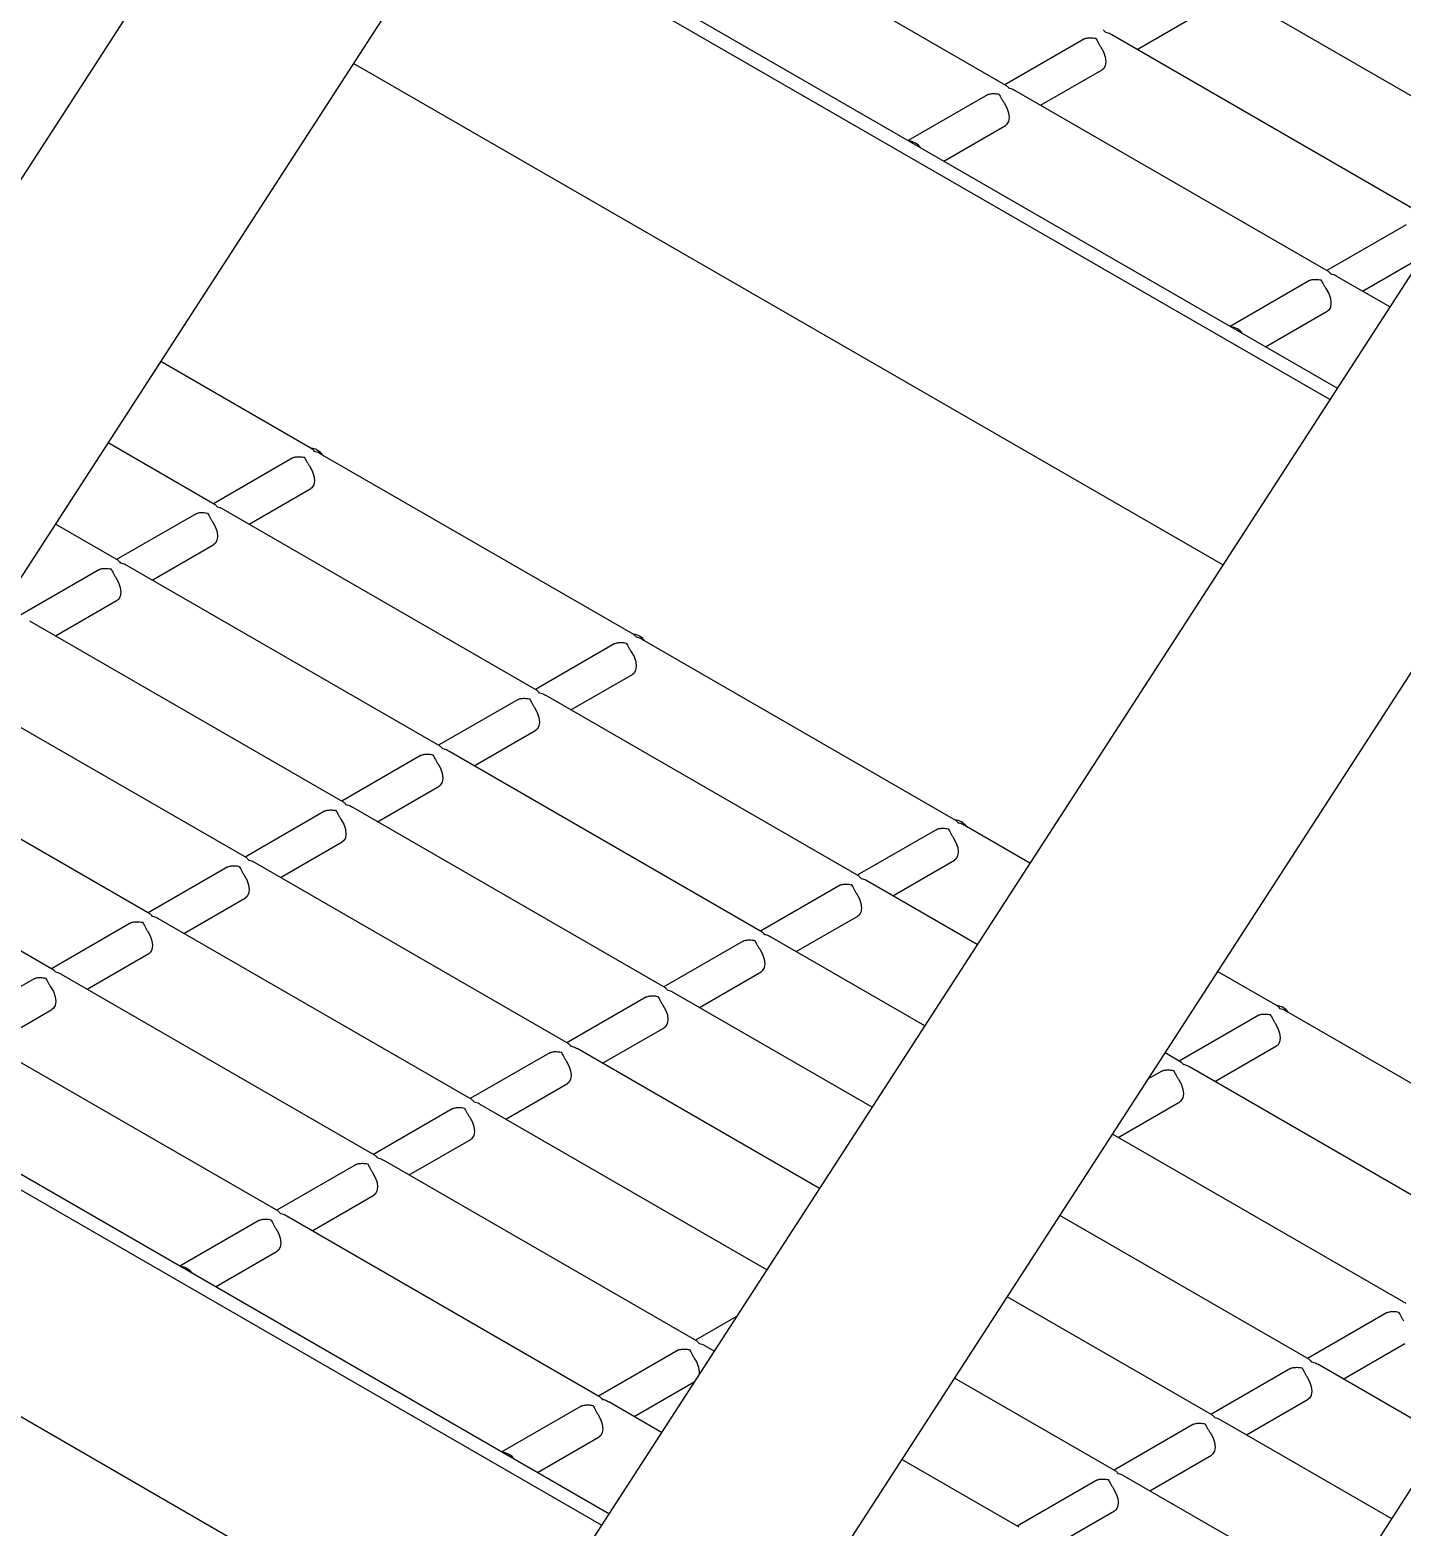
# Model space of a CAD drawing. Header units: millimetres. Extents: x 1293 to 41893, y 1011 to 26911.
# Drawn here: x 35515 to 35821.2, y 8872.2 to 9206.4 of the extents above; entities that cross this region are included whole.
import ezdxf

# ---------------------------------------------------------------- set-up
doc = ezdxf.new("R2010")
doc.units = ezdxf.units.MM
doc.header["$LTSCALE"] = 50
doc.layers.add('PASILLOS', color=2, linetype='Continuous')

msp = doc.modelspace()

# ---------------------------------------------------------------- linework, layer by layer
at = {"layer": 'PASILLOS', "linetype": 'Continuous', "lineweight": 25}
for p, q in [((37170.2453604, 11735.6994003), (35094.1686555, 8525.5678811)), ((35142.7899983, 8511.7793827), (37204.1287586, 11699.1223698)), ((36145.2441293, 9649.9172543), (35383.2922084, 8471.7498621)), ((35385.0216732, 8385.4548443), (36170.5937355, 9600.1448564)), ((35383.2922084, 8200.5217833), (36146.9735941, 9381.3633587)), ((35806.6968601, 9126.4388794), (35612.7252561, 9238.4163029)), ((35805.0446593, 9123.8841655), (35611.0730553, 9235.861589)), ((35732.9228162, 9193.9608322), (35662.9535481, 9234.3532309)), ((35841.9207915, 9180.9038479), (35777.9856792, 9217.8128026)), ((35762.0729002, 9202.0659506), (35775.8375089, 9210.0120902)), ((35750.2740404, 9204.4198011), (35732.5397139, 9194.1819924)), ((35750.2740404, 9204.4198011), (35750.5744561, 9204.5472227)), ((35826.3599063, 9164.9538519), (35756.3906381, 9205.3462507)), ((35781.1804032, 9086.9840836), (35587.2087992, 9198.9615071)), ((35740.4778591, 9189.5993988), (35754.2424678, 9197.5455383)), ((35728.6789993, 9191.9532493), (35710.9446729, 9181.7154405)), ((35728.6789993, 9191.9532493), (35728.979415, 9192.0806708)), ((35804.7648652, 9152.4873001), (35734.795597, 9192.8796988)), ((35718.882818, 9177.1328469), (35732.6474267, 9185.0789864)), ((35822.1160893, 9162.9462691), (35804.3817629, 9152.7084603)), ((35812.319908, 9148.1258667), (35825.728447, 9155.8664515)), ((35818.4381706, 9144.5938689), (35806.637646, 9151.4061667)), ((35800.5210482, 9150.4797172), (35782.7867218, 9140.2419085)), ((35800.5210482, 9150.4797172), (35800.821464, 9150.6071388)), ((35790.7248669, 9135.6593148), (35804.4894757, 9143.6054543)), ((35577.9014399, 9112.9043298), (35544.1531736, 9132.3867892)), ((35556.3063988, 9100.4377779), (35532.4118631, 9114.2317997)), ((35573.6576229, 9110.8967469), (35555.9232965, 9100.6589382)), ((35573.6576229, 9110.8967469), (35573.9580386, 9111.0241685)), ((35649.7434888, 9071.4307977), (35579.7742207, 9111.8231964)), ((35563.8614416, 9096.0763445), (35577.6260504, 9104.022484)), ((35552.0625818, 9098.430195), (35534.3282554, 9088.1923863)), ((35552.0625818, 9098.430195), (35552.3629975, 9098.5576166)), ((35628.1484477, 9058.9642458), (35558.1791796, 9099.3566446)), ((35534.7113577, 9087.971226), (35520.6705527, 9096.0768102)), ((35542.2664005, 9083.6097927), (35556.0310093, 9091.5559322)), ((35530.4675407, 9085.9636432), (35512.7332143, 9075.7258344)), ((35530.4675407, 9085.9636432), (35530.7679564, 9086.0910647)), ((35606.5534066, 9046.497694), (35536.5841385, 9086.8900927)), ((35520.6713594, 9071.1432408), (35534.4359682, 9079.0893803)), ((35584.9583655, 9034.0311421), (35514.9890974, 9074.4235408)), ((35645.4996719, 9069.4232148), (35627.7653454, 9059.1854061)), ((35645.4996719, 9069.4232148), (35645.8000876, 9069.5506364)), ((35721.5855378, 9029.9572656), (35651.6162696, 9070.3496644)), ((35635.7034905, 9054.6028125), (35649.4680993, 9062.548952)), ((35563.3633244, 9021.5645902), (35497.1879318, 9059.7668313)), ((35699.9904967, 9017.4907138), (35630.0212285, 9057.8831125)), ((35623.9046308, 9056.9566629), (35606.1703043, 9046.7188542)), ((35623.9046308, 9056.9566629), (35624.2050465, 9057.0840845)), ((35614.1084495, 9042.1362606), (35627.8730582, 9050.0824001)), ((35602.3095897, 9044.4901111), (35584.5752632, 9034.2523023)), ((35602.3095897, 9044.4901111), (35602.6100054, 9044.6175326)), ((35678.3954556, 9005.0241619), (35608.4261874, 9045.4165606)), ((35541.7682834, 9009.0980384), (35485.4466213, 9041.6118418)), ((35592.5134084, 9029.6697087), (35606.2780171, 9037.6158482)), ((35580.7145486, 9032.0235592), (35562.9802221, 9021.7857505)), ((35580.7145486, 9032.0235592), (35581.0149643, 9032.1509808)), ((35656.8004145, 8992.55761), (35586.8311463, 9032.9500088)), ((35717.3417208, 9027.9496827), (35699.6073944, 9017.711874)), ((35717.3417208, 9027.9496827), (35717.6421365, 9028.0771043)), ((35738.1247776, 9020.4093657), (35723.4583186, 9028.8761323)), ((35570.9183673, 9017.2031569), (35584.682976, 9025.1492964)), ((35520.1732423, 8996.6314865), (35473.7053109, 9023.4568523)), ((35707.5455395, 9013.1292804), (35721.3101483, 9021.0754199)), ((35559.1195075, 9019.5570073), (35541.385181, 9009.3191986)), ((35559.1195075, 9019.5570073), (35559.4199232, 9019.6844289)), ((35635.2053734, 8980.0910581), (35565.2361052, 9020.4834569)), ((35695.7466797, 9015.4831309), (35678.0123533, 9005.2453221)), ((35695.7466797, 9015.4831309), (35696.0470954, 9015.6105524)), ((35726.3834671, 9002.2543762), (35701.8632775, 9016.4095804)), ((35549.3233262, 9004.736605), (35563.0879349, 9012.6827445)), ((35537.5244664, 9007.0904555), (35537.8248821, 9007.217877)), ((35613.6103323, 8967.6245063), (35543.6410641, 9008.016905)), ((35685.9504984, 9000.6627285), (35699.7151072, 9008.608868)), ((35537.5244664, 9007.0904555), (35519.79014, 8996.8526467)), ((35714.6421567, 8984.0993867), (35680.2682364, 9003.9430285)), ((35674.1516386, 9003.016579), (35656.4173122, 8992.7787703)), ((35674.1516386, 9003.016579), (35674.4520543, 9003.1440006)), ((35527.7282851, 8992.2700531), (35541.4928938, 9000.2161926)), ((35515.9294253, 8994.6239036), (35498.1950989, 8984.3860949)), ((35515.9294253, 8994.6239036), (35516.229841, 8994.7513252)), ((35592.0152912, 8955.1579544), (35522.046023, 8995.5503532)), ((35664.3554573, 8988.1961766), (35678.1200661, 8996.1423161)), ((35793.4275868, 8988.4837335), (35780.0214873, 8996.22291)), ((35652.5565975, 8990.5500271), (35634.8222711, 8980.3122184)), ((35652.5565975, 8990.5500271), (35652.8570132, 8990.6774487)), ((35702.9008462, 8965.9443973), (35658.6731953, 8991.4764767)), ((35644.194294, 8875.1694498), (35450.22269, 8987.1468733)), ((35506.133244, 8979.8035012), (35519.8978527, 8987.7496408)), ((35865.2696357, 8947.0102015), (35795.3003676, 8987.4026002)), ((35642.5420931, 8872.6147359), (35448.5704891, 8984.5921594)), ((35789.1837698, 8986.4761506), (35771.4494434, 8976.2383419)), ((35789.1837698, 8986.4761506), (35789.4841855, 8986.6035722)), ((35570.4202501, 8942.6914025), (35500.450982, 8983.0838013)), ((35642.7604162, 8975.7296248), (35656.525025, 8983.6757643)), ((35630.9615564, 8978.0834753), (35613.22723, 8967.8456665)), ((35630.9615564, 8978.0834753), (35631.2619722, 8978.2108968)), ((35691.1595358, 8947.7894078), (35637.0781542, 8979.0099248)), ((35771.8325457, 8976.0171817), (35768.2801768, 8978.0679205)), ((35779.3875885, 8971.6557483), (35793.1521973, 8979.6018878)), ((35767.5887287, 8974.0095988), (35764.5038059, 8972.2287108)), ((35767.5887287, 8974.0095988), (35767.8891444, 8974.1370203)), ((35843.6745946, 8934.5436496), (35773.7053265, 8974.9360483)), ((35621.1653751, 8963.2630729), (35634.9299839, 8971.2092124)), ((35757.7925474, 8959.1891964), (35771.5571562, 8967.1353359)), ((35609.3665153, 8965.6169234), (35591.6321889, 8955.3791147)), ((35609.3665153, 8965.6169234), (35609.6669311, 8965.744345)), ((35679.4182253, 8929.6344183), (35615.4831131, 8966.5433729)), ((35599.570334, 8950.796521), (35613.3349428, 8958.7426605)), ((35822.0795535, 8922.0770977), (35756.5388664, 8959.9129311)), ((35663.8573402, 8913.6844223), (35593.888072, 8954.0768211)), ((35587.7714742, 8953.1503715), (35570.0371478, 8942.9125628)), ((35587.7714742, 8953.1503715), (35588.07189, 8953.2777931)), ((35618.6778371, 8835.714654), (35424.7062331, 8947.6920775)), ((35577.9752929, 8938.3299692), (35591.7399017, 8946.2761087)), ((35566.1764331, 8940.6838197), (35548.4421067, 8930.4460109)), ((35566.1764331, 8940.6838197), (35566.4768489, 8940.8112412)), ((35642.2622991, 8901.2178705), (35572.2930309, 8941.6102692)), ((35800.4845125, 8909.6105459), (35744.7975559, 8941.7579416)), ((35556.3802518, 8925.8634173), (35570.1448606, 8933.8095568)), ((35778.8894714, 8897.143994), (35733.0562455, 8923.6029521)), ((35672.6846563, 8919.222644), (35663.4742379, 8913.9055826)), ((35817.8357366, 8920.0695148), (35800.1014101, 8909.8317061)), ((35817.8357366, 8920.0695148), (35818.1361523, 8920.1969364)), ((35659.6135232, 8911.6768394), (35641.8791968, 8901.4390307)), ((35659.6135232, 8911.6768394), (35659.9139389, 8911.804261)), ((35667.6769149, 8911.4794288), (35665.730121, 8912.603289)), ((35808.0395553, 8905.2491125), (35821.804164, 8913.195252)), ((35796.2406955, 8907.602963), (35778.5063691, 8897.3651542)), ((35796.2406955, 8907.602963), (35796.5411112, 8907.7303845)), ((35830.6255415, 8892.2105002), (35802.3572932, 8908.5294125)), ((35649.8173419, 8896.8564371), (35663.2258808, 8904.5970218)), ((35757.2944303, 8884.6774421), (35721.314935, 8905.4479626)), ((35786.4445142, 8892.7825606), (35800.2091229, 8900.7287001)), ((35638.0184821, 8899.2102876), (35620.2841557, 8888.9724788)), ((35638.0184821, 8899.2102876), (35638.3188978, 8899.3377091)), ((35655.9356044, 8893.3244393), (35644.1350799, 8900.1367371)), ((35774.6456544, 8895.1364111), (35756.911328, 8884.8986024)), ((35774.6456544, 8895.1364111), (35774.9460701, 8895.2638327)), ((35818.884231, 8874.0555107), (35780.7622521, 8896.0628606)), ((35628.2223008, 8884.3898852), (35641.9869096, 8892.3360247)), ((35735.6993892, 8872.2108903), (35709.5736246, 8887.2929731)), ((35764.8494731, 8880.3160087), (35778.6140818, 8888.2621483)), ((35807.1429206, 8855.9005212), (35759.1672111, 8883.5963088)), ((35753.0506133, 8882.6698592), (35735.3162869, 8872.4320505)), ((35753.0506133, 8882.6698592), (35753.351029, 8882.7972808)), ((35743.254432, 8867.8494569), (35757.0190407, 8875.7955964))]:
    msp.add_line(p, q, dxfattribs=at)
at = {"layer": 'PASILLOS', "linetype": 'Continuous', "lineweight": 25, "flags": 128}
for points in [[(35753.9420521, 9202.6031509), (35754.5503353, 9201.5292873), (35754.9369341, 9200.4025563), (35755.0644578, 9199.3319324), (35754.9205725, 9198.4209636), (35754.5191946, 9197.7577566), (35754.2424678, 9197.5455383)], [(35732.347011, 9190.136599), (35732.9552942, 9189.0627355), (35733.341893, 9187.9360045), (35733.4694167, 9186.8653805), (35733.3255314, 9185.9544118), (35732.9241535, 9185.2912047), (35732.6474267, 9185.0789864)], [(35804.18906, 9148.6630669), (35804.7973431, 9147.5892034), (35805.183942, 9146.4624724), (35805.3114657, 9145.3918485), (35805.1675804, 9144.4808797), (35804.7662024, 9143.8176727), (35804.4894757, 9143.6054543)], [(35577.3256347, 9109.0800966), (35577.9339178, 9108.0062331), (35578.3205166, 9106.8795021), (35578.4480403, 9105.8088782), (35578.3041551, 9104.8979094), (35577.9027771, 9104.2347024), (35577.6260504, 9104.022484)], [(35555.7305936, 9096.6135448), (35556.3388767, 9095.5396812), (35556.7254755, 9094.4129502), (35556.8529992, 9093.3423263), (35556.709114, 9092.4313575), (35556.307736, 9091.7681505), (35556.0310093, 9091.5559322)], [(35534.1355525, 9084.1469929), (35534.7438356, 9083.0731294), (35535.1304344, 9081.9463983), (35535.2579581, 9080.8757744), (35535.1140729, 9079.9648057), (35534.7126949, 9079.3015986), (35534.4359682, 9079.0893803)], [(35649.1676836, 9067.6065646), (35649.7759668, 9066.532701), (35650.1625656, 9065.40597), (35650.2900893, 9064.3353461), (35650.146204, 9063.4243773), (35649.7448261, 9062.7611703), (35649.4680993, 9062.548952)], [(35627.5726425, 9055.1400127), (35628.1809257, 9054.0661491), (35628.5675245, 9052.9394181), (35628.6950482, 9051.8687942), (35628.5511629, 9050.9578254), (35628.149785, 9050.2946184), (35627.8730582, 9050.0824001)], [(35605.9776014, 9042.6734608), (35606.5858846, 9041.5995973), (35606.9724834, 9040.4728663), (35607.1000071, 9039.4022423), (35606.9561218, 9038.4912736), (35606.5547439, 9037.8280665), (35606.2780171, 9037.6158482)], [(35584.3825603, 9030.206909), (35584.9908435, 9029.1330454), (35585.3774423, 9028.0063144), (35585.504966, 9026.9356905), (35585.3610807, 9026.0247217), (35584.9597028, 9025.3615147), (35584.682976, 9025.1492964)], [(35721.0097326, 9026.1330325), (35721.6180157, 9025.0591689), (35722.0046146, 9023.9324379), (35722.1321383, 9022.861814), (35721.988253, 9021.9508452), (35721.586875, 9021.2876382), (35721.3101483, 9021.0754199)], [(35562.7875192, 9017.7403571), (35563.3958024, 9016.6664935), (35563.7824012, 9015.5397625), (35563.9099249, 9014.4691386), (35563.7660396, 9013.5581698), (35563.3646617, 9012.8949628), (35563.0879349, 9012.6827445)], [(35699.4146915, 9013.6664806), (35700.0229746, 9012.5926171), (35700.4095735, 9011.4658861), (35700.5370972, 9010.3952621), (35700.3932119, 9009.4842934), (35699.9918339, 9008.8210863), (35699.7151072, 9008.608868)], [(35541.1924781, 9005.2738052), (35541.8007613, 9004.1999417), (35542.1873601, 9003.0732107), (35542.3148838, 9002.0025867), (35542.1709985, 9001.091618), (35541.7696206, 9000.4284109), (35541.4928938, 9000.2161926)], [(35677.8196504, 9001.1999287), (35678.4279335, 9000.1260652), (35678.8145324, 8998.9993342), (35678.9420561, 8997.9287103), (35678.7981708, 8997.0177415), (35678.3967928, 8996.3545345), (35678.1200661, 8996.1423161)], [(35519.597437, 8992.8072534), (35520.2057202, 8991.7333898), (35520.592319, 8990.6066588), (35520.7198427, 8989.5360349), (35520.5759574, 8988.6250661), (35520.1745795, 8987.9618591), (35519.8978527, 8987.7496408)], [(35656.2246093, 8988.7333769), (35656.8328924, 8987.6595133), (35657.2194913, 8986.5327823), (35657.347015, 8985.4621584), (35657.2031297, 8984.5511896), (35656.8017517, 8983.8879826), (35656.525025, 8983.6757643)], [(35792.8517816, 8984.6595004), (35793.4600647, 8983.5856369), (35793.8466635, 8982.4589058), (35793.9741872, 8981.3882819), (35793.830302, 8980.4773132), (35793.428924, 8979.8141061), (35793.1521973, 8979.6018878)], [(35634.6295682, 8976.266825), (35635.2378513, 8975.1929615), (35635.6244502, 8974.0662304), (35635.7519739, 8972.9956065), (35635.6080886, 8972.0846378), (35635.2067106, 8971.4214307), (35634.9299839, 8971.2092124)], [(35771.2567405, 8972.1929485), (35771.8650236, 8971.119085), (35772.2516225, 8969.992354), (35772.3791461, 8968.9217301), (35772.2352609, 8968.0107613), (35771.8338829, 8967.3475543), (35771.5571562, 8967.1353359)], [(35613.0345271, 8963.8002731), (35613.6428102, 8962.7264096), (35614.0294091, 8961.5996786), (35614.1569328, 8960.5290547), (35614.0130475, 8959.6180859), (35613.6116695, 8958.9548789), (35613.3349428, 8958.7426605)], [(35591.439486, 8951.3337213), (35592.0477692, 8950.2598577), (35592.434368, 8949.1331267), (35592.5618917, 8948.0625028), (35592.4180064, 8947.151534), (35592.0166284, 8946.488327), (35591.7399017, 8946.2761087)], [(35569.8444449, 8938.8671694), (35570.4527281, 8937.7933059), (35570.8393269, 8936.6665748), (35570.9668506, 8935.5959509), (35570.8229653, 8934.6849822), (35570.4215873, 8934.0217751), (35570.1448606, 8933.8095568)], [(35799.9087072, 8905.7863127), (35800.5169904, 8904.7124492), (35800.9035892, 8903.5857182), (35801.0311129, 8902.5150942), (35800.8872276, 8901.6041255), (35800.4858497, 8900.9409184), (35800.2091229, 8900.7287001)], [(35641.6864939, 8897.3936373), (35642.294777, 8896.3197738), (35642.6813759, 8895.1930428), (35642.8088995, 8894.1224189), (35642.6650143, 8893.2114501), (35642.2636363, 8892.5482431), (35641.9869096, 8892.3360247)], [(35778.3136661, 8893.3197608), (35778.9219493, 8892.2458973), (35779.3085481, 8891.1191663), (35779.4360718, 8890.0485424), (35779.2921865, 8889.1375736), (35778.8908086, 8888.4743666), (35778.6140818, 8888.2621483)], [(35756.718625, 8880.853209), (35757.3269082, 8879.7793454), (35757.713507, 8878.6526144), (35757.8410307, 8877.5819905), (35757.6971455, 8876.6710217), (35757.2957675, 8876.0078147), (35757.0190407, 8875.7955964)]]:
    msp.add_lwpolyline(points, dxfattribs=at)
at = {"layer": 'PASILLOS', "linetype": 'Continuous', "lineweight": 25}
for centre, radius, start, end in [((35710.784422, 9177.9941246), 3.6366978, 35.264662608, 84.740713925), ((35782.6264709, 9136.5205925), 3.6366978, 35.264662608, 84.740713925), ((35577.3580867, 9109.404174), 3.6366978, 35.264662607, 84.740713925), ((35649.2001356, 9067.930642), 3.6366978, 35.264662608, 84.740713925), ((35721.0421846, 9026.4571099), 3.6366978, 35.264662608, 84.740713925), ((35792.8842336, 8984.9835778), 3.6366978, 35.264662608, 84.740713925), ((35548.2818558, 8926.7246949), 3.6366978, 35.264662608, 84.740713925), ((35658.8093427, 8906.5073345), 5.5894667, 358.995366603, 36.859322971), ((35620.1239048, 8885.2511629), 3.6366978, 35.264662608, 84.740713925)]:
    msp.add_arc(centre, radius, start, end, dxfattribs=at)
for points, knots in [([(35750.5744561, 9204.5472227), (35750.6710787, 9204.5714598), (35750.9879541, 9204.6509458), (35751.7620948, 9204.7064815), (35752.4521327, 9204.628054), (35752.8155967, 9204.5481901), (35752.8195201, 9204.547328)], [0, 0, 0, 0, 0.1723614537, 0.5652622384, 0.9953071929, 1, 1, 1, 1]), ([(35752.8195201, 9204.547328), (35752.8210187, 9204.5450602), (35753.0086044, 9204.2611751), (35753.2878179, 9203.7333019), (35753.6763348, 9203.0076144), (35753.8762394, 9202.7033282), (35753.9420521, 9202.6031509)], [0, 0, 0, 0, 0.00469712726, 0.58797300745, 0.86435219951, 1, 1, 1, 1]), ([(35755.0645841, 9205.8433759), (35755.0630859, 9205.8456391), (35754.8887359, 9206.109), (35754.6997196, 9206.2602326), (35754.5123276, 9206.4101657)], [0, 0, 0, 0, 0.0085933525, 1, 1, 1, 1]), ([(35756.3731917, 9205.3211345), (35756.2966673, 9205.3753484), (35755.9078438, 9205.6508113), (35755.4318962, 9205.7619736), (35755.0685068, 9205.8425066), (35755.0645841, 9205.8433759)], [0, 0, 0, 0, 0.1951000566, 0.9913114514, 1, 1, 1, 1]), ([(35728.979415, 9192.0806708), (35729.0760376, 9192.1049079), (35729.392913, 9192.1843939), (35730.1670537, 9192.2399296), (35730.8570916, 9192.1615021), (35731.2205556, 9192.0816383), (35731.224479, 9192.0807762)], [0, 0, 0, 0, 0.1723614537, 0.5652622384, 0.9953071929, 1, 1, 1, 1]), ([(35731.224479, 9192.0807762), (35731.2259776, 9192.0785083), (35731.4135633, 9191.7946233), (35731.6927768, 9191.2667501), (35732.0812937, 9190.5410625), (35732.2811983, 9190.2367763), (35732.347011, 9190.136599)], [0, 0, 0, 0, 0.00469712726, 0.58797300745, 0.86435219951, 1, 1, 1, 1]), ([(35733.469543, 9193.376824), (35733.4680448, 9193.3790872), (35733.2936948, 9193.6424481), (35733.1046785, 9193.7936808), (35732.9172865, 9193.9436138)], [0, 0, 0, 0, 0.0085933525, 1, 1, 1, 1]), ([(35734.7781506, 9192.8545826), (35734.7016262, 9192.9087965), (35734.3128027, 9193.1842595), (35733.8368551, 9193.2954217), (35733.4734657, 9193.3759547), (35733.469543, 9193.376824)], [0, 0, 0, 0, 0.1951000566, 0.9913114514, 1, 1, 1, 1]), ([(35805.311592, 9151.903292), (35805.3100938, 9151.9055551), (35805.1357438, 9152.168916), (35804.9467275, 9152.3201487), (35804.7593355, 9152.4700817)], [0, 0, 0, 0, 0.0085933525, 1, 1, 1, 1]), ([(35806.6201996, 9151.3810505), (35806.5436752, 9151.4352644), (35806.1548517, 9151.7107274), (35805.6789041, 9151.8218896), (35805.3155146, 9151.9024226), (35805.311592, 9151.903292)], [0, 0, 0, 0, 0.1951000565, 0.9913114514, 1, 1, 1, 1]), ([(35800.821464, 9150.6071388), (35800.9180866, 9150.6313758), (35801.234962, 9150.7108618), (35802.0091027, 9150.7663975), (35802.6991406, 9150.68797), (35803.0626045, 9150.6081062), (35803.066528, 9150.6072441)], [0, 0, 0, 0, 0.1723614537, 0.5652622384, 0.9953071929, 1, 1, 1, 1]), ([(35803.066528, 9150.6072441), (35803.0680265, 9150.6049762), (35803.2556122, 9150.3210912), (35803.5348257, 9149.793218), (35803.9233427, 9149.0675304), (35804.1232473, 9148.7632442), (35804.18906, 9148.6630669)], [0, 0, 0, 0, 0.0046971273, 0.5879730074, 0.8643521995, 1, 1, 1, 1]), ([(35573.9580386, 9111.0241685), (35574.0546612, 9111.0484055), (35574.3715367, 9111.1278915), (35575.1456774, 9111.1834272), (35575.8357152, 9111.1049997), (35576.1991792, 9111.0251359), (35576.2031026, 9111.0242738)], [0, 0, 0, 0, 0.1723614537, 0.56526223839, 0.99530719289, 1, 1, 1, 1]), ([(35576.2031026, 9111.0242738), (35576.2046012, 9111.0220059), (35576.3921869, 9110.7381209), (35576.6714004, 9110.2102477), (35577.0599173, 9109.4845601), (35577.2598219, 9109.1802739), (35577.3256347, 9109.0800966)], [0, 0, 0, 0, 0.00469712726, 0.58797300735, 0.86435219951, 1, 1, 1, 1]), ([(35578.4481667, 9112.3203217), (35578.4466684, 9112.3225848), (35578.2723184, 9112.5859457), (35578.0833022, 9112.7371784), (35577.8959101, 9112.8871114)], [0, 0, 0, 0, 0.0085933525, 1, 1, 1, 1]), ([(35579.7567742, 9111.7980802), (35579.6802498, 9111.8522941), (35579.2914264, 9112.1277571), (35578.8154788, 9112.2389193), (35578.4520893, 9112.3194523), (35578.4481667, 9112.3203217)], [0, 0, 0, 0, 0.1951000565, 0.9913114514, 1, 1, 1, 1]), ([(35552.3629975, 9098.5576166), (35552.4596201, 9098.5818537), (35552.7764956, 9098.6613396), (35553.5506363, 9098.7168754), (35554.2406741, 9098.6384478), (35554.6041381, 9098.558584), (35554.6080615, 9098.5577219)], [0, 0, 0, 0, 0.1723614537, 0.5652622384, 0.9953071929, 1, 1, 1, 1]), ([(35554.6080615, 9098.5577219), (35554.6095601, 9098.5554541), (35554.7971458, 9098.271569), (35555.0763593, 9097.7436958), (35555.4648763, 9097.0180083), (35555.6647808, 9096.7137221), (35555.7305936, 9096.6135448)], [0, 0, 0, 0, 0.00469712726, 0.58797300735, 0.86435219951, 1, 1, 1, 1]), ([(35556.8531256, 9099.8537698), (35556.8516273, 9099.8560329), (35556.6772774, 9100.1193939), (35556.4882611, 9100.2706265), (35556.300869, 9100.4205596)], [0, 0, 0, 0, 0.0085933525, 1, 1, 1, 1]), ([(35558.1617331, 9099.3315284), (35558.0852087, 9099.3857422), (35557.6963853, 9099.6612052), (35557.2204377, 9099.7723675), (35556.8570482, 9099.8529005), (35556.8531256, 9099.8537698)], [0, 0, 0, 0, 0.1951000565, 0.9913114514, 1, 1, 1, 1]), ([(35535.2580845, 9087.3872179), (35535.2565862, 9087.3894811), (35535.0822363, 9087.652842), (35534.89322, 9087.8040746), (35534.7058279, 9087.9540077)], [0, 0, 0, 0, 0.0085933525, 1, 1, 1, 1]), ([(35536.566692, 9086.8649765), (35536.4901677, 9086.9191904), (35536.1013442, 9087.1946533), (35535.6253966, 9087.3058156), (35535.2620071, 9087.3863486), (35535.2580845, 9087.3872179)], [0, 0, 0, 0, 0.1951000565, 0.9913114514, 1, 1, 1, 1]), ([(35530.7679564, 9086.0910647), (35530.864579, 9086.1153018), (35531.1814545, 9086.1947878), (35531.9555952, 9086.2503235), (35532.6456331, 9086.171896), (35533.009097, 9086.0920321), (35533.0130204, 9086.09117)], [0, 0, 0, 0, 0.1723614537, 0.5652622384, 0.9953071929, 1, 1, 1, 1]), ([(35533.0130204, 9086.09117), (35533.014519, 9086.0889022), (35533.2021047, 9085.8050172), (35533.4813182, 9085.277144), (35533.8698352, 9084.5514564), (35534.0697397, 9084.2471702), (35534.1355525, 9084.1469929)], [0, 0, 0, 0, 0.0046971273, 0.5879730074, 0.8643521995, 1, 1, 1, 1]), ([(35650.2902156, 9070.8467896), (35650.2887174, 9070.8490527), (35650.1143674, 9071.1124136), (35649.9253511, 9071.2636463), (35649.7379591, 9071.4135793)], [0, 0, 0, 0, 0.0085933525, 1, 1, 1, 1]), ([(35651.5988232, 9070.3245482), (35651.5222988, 9070.378762), (35651.1334753, 9070.654225), (35650.6575277, 9070.7653873), (35650.2941383, 9070.8459203), (35650.2902156, 9070.8467896)], [0, 0, 0, 0, 0.1951000566, 0.9913114514, 1, 1, 1, 1]), ([(35645.8000876, 9069.5506364), (35645.8967102, 9069.5748735), (35646.2135856, 9069.6543594), (35646.9877263, 9069.7098952), (35647.6777642, 9069.6314676), (35648.0412282, 9069.5516038), (35648.0451516, 9069.5507417)], [0, 0, 0, 0, 0.1723614537, 0.5652622384, 0.9953071929, 1, 1, 1, 1]), ([(35648.0451516, 9069.5507417), (35648.0466502, 9069.5484738), (35648.2342359, 9069.2645888), (35648.5134494, 9068.7367156), (35648.9019663, 9068.011028), (35649.1018709, 9067.7067419), (35649.1676836, 9067.6065646)], [0, 0, 0, 0, 0.0046971273, 0.5879730074, 0.8643521995, 1, 1, 1, 1]), ([(35628.6951745, 9058.3802377), (35628.6936763, 9058.3825009), (35628.5193263, 9058.6458618), (35628.33031, 9058.7970944), (35628.142918, 9058.9470275)], [0, 0, 0, 0, 0.0085933525, 1, 1, 1, 1]), ([(35630.0037821, 9057.8579963), (35629.9272577, 9057.9122102), (35629.5384342, 9058.1876731), (35629.0624866, 9058.2988354), (35628.6990972, 9058.3793684), (35628.6951745, 9058.3802377)], [0, 0, 0, 0, 0.1951000566, 0.9913114514, 1, 1, 1, 1]), ([(35624.2050465, 9057.0840845), (35624.3016691, 9057.1083216), (35624.6185445, 9057.1878076), (35625.3926852, 9057.2433433), (35626.0827231, 9057.1649158), (35626.4461871, 9057.0850519), (35626.4501105, 9057.0841898)], [0, 0, 0, 0, 0.17236145372, 0.56526223842, 0.99530719289, 1, 1, 1, 1]), ([(35626.4501105, 9057.0841898), (35626.4516091, 9057.081922), (35626.6391948, 9056.798037), (35626.9184083, 9056.2701637), (35627.3069252, 9055.5444762), (35627.5068298, 9055.24019), (35627.5726425, 9055.1400127)], [0, 0, 0, 0, 0.0046971273, 0.5879730074, 0.8643521995, 1, 1, 1, 1]), ([(35602.6100054, 9044.6175326), (35602.706628, 9044.6417697), (35603.0235034, 9044.7212557), (35603.7976441, 9044.7767914), (35604.487682, 9044.6983639), (35604.851146, 9044.6185001), (35604.8550694, 9044.617638)], [0, 0, 0, 0, 0.1723614537, 0.5652622384, 0.9953071929, 1, 1, 1, 1]), ([(35604.8550694, 9044.617638), (35604.856568, 9044.6153701), (35605.0441537, 9044.3314851), (35605.3233672, 9043.8036119), (35605.7118841, 9043.0779243), (35605.9117887, 9042.7736381), (35605.9776014, 9042.6734608)], [0, 0, 0, 0, 0.00469712726, 0.58797300742, 0.86435219951, 1, 1, 1, 1]), ([(35607.1001334, 9045.9136858), (35607.0986352, 9045.915949), (35606.9242852, 9046.1793099), (35606.7352689, 9046.3305426), (35606.5478769, 9046.4804756)], [0, 0, 0, 0, 0.0085933525, 1, 1, 1, 1]), ([(35608.408741, 9045.3914444), (35608.3322166, 9045.4456583), (35607.9433931, 9045.7211213), (35607.4674455, 9045.8322835), (35607.1040561, 9045.9128165), (35607.1001334, 9045.9136858)], [0, 0, 0, 0, 0.19510005657, 0.99131145138, 1, 1, 1, 1]), ([(35585.5050923, 9033.447134), (35585.5035941, 9033.4493971), (35585.3292441, 9033.712758), (35585.1402278, 9033.8639907), (35584.9528358, 9034.0139237)], [0, 0, 0, 0, 0.0085933525, 1, 1, 1, 1]), ([(35581.0149643, 9032.1509808), (35581.1115869, 9032.1752179), (35581.4284623, 9032.2547038), (35582.202603, 9032.3102396), (35582.8926409, 9032.231812), (35583.2561049, 9032.1519482), (35583.2600283, 9032.1510861)], [0, 0, 0, 0, 0.1723614537, 0.5652622384, 0.9953071929, 1, 1, 1, 1]), ([(35583.2600283, 9032.1510861), (35583.2615269, 9032.1488182), (35583.4491126, 9031.8649332), (35583.7283261, 9031.33706), (35584.116843, 9030.6113724), (35584.3167476, 9030.3070863), (35584.3825603, 9030.206909)], [0, 0, 0, 0, 0.0046971273, 0.5879730074, 0.8643521995, 1, 1, 1, 1]), ([(35586.8136999, 9032.9248926), (35586.7371755, 9032.9791064), (35586.348352, 9033.2545694), (35585.8724044, 9033.3657317), (35585.509015, 9033.4462647), (35585.5050923, 9033.447134)], [0, 0, 0, 0, 0.1951000566, 0.9913114514, 1, 1, 1, 1]), ([(35717.6421365, 9028.0771043), (35717.7387592, 9028.1013414), (35718.0556346, 9028.1808273), (35718.8297753, 9028.2363631), (35719.5198132, 9028.1579355), (35719.8832771, 9028.0780717), (35719.8872006, 9028.0772096)], [0, 0, 0, 0, 0.1723614537, 0.5652622384, 0.9953071929, 1, 1, 1, 1]), ([(35719.8872006, 9028.0772096), (35719.8886991, 9028.0749418), (35720.0762848, 9027.7910567), (35720.3554983, 9027.2631835), (35720.7440153, 9026.537496), (35720.9439199, 9026.2332098), (35721.0097326, 9026.1330325)], [0, 0, 0, 0, 0.0046971273, 0.5879730075, 0.8643521995, 1, 1, 1, 1]), ([(35722.1322646, 9029.3732575), (35722.1307664, 9029.3755207), (35721.9564164, 9029.6388816), (35721.7674001, 9029.7901142), (35721.5800081, 9029.9400473)], [0, 0, 0, 0, 0.0085933525, 1, 1, 1, 1]), ([(35723.4408722, 9028.8510161), (35723.3643478, 9028.90523), (35722.9755243, 9029.1806929), (35722.4995767, 9029.2918552), (35722.1361872, 9029.3723882), (35722.1322646, 9029.3732575)], [0, 0, 0, 0, 0.1951000566, 0.9913114514, 1, 1, 1, 1]), ([(35563.9100512, 9020.9805821), (35563.908553, 9020.9828453), (35563.734203, 9021.2462062), (35563.5451867, 9021.3974388), (35563.3577947, 9021.5473719)], [0, 0, 0, 0, 0.0085933525, 1, 1, 1, 1]), ([(35565.2186588, 9020.4583407), (35565.1421344, 9020.5125546), (35564.7533109, 9020.7880175), (35564.2773633, 9020.8991798), (35563.9139739, 9020.9797128), (35563.9100512, 9020.9805821)], [0, 0, 0, 0, 0.1951000566, 0.9913114514, 1, 1, 1, 1]), ([(35559.4199232, 9019.6844289), (35559.5165458, 9019.708666), (35559.8334212, 9019.788152), (35560.6075619, 9019.8436877), (35561.2975998, 9019.7652602), (35561.6610638, 9019.6853963), (35561.6649872, 9019.6845342)], [0, 0, 0, 0, 0.1723614537, 0.5652622384, 0.9953071929, 1, 1, 1, 1]), ([(35561.6649872, 9019.6845342), (35561.6664858, 9019.6822664), (35561.8540715, 9019.3983814), (35562.133285, 9018.8705081), (35562.5218019, 9018.1448206), (35562.7217065, 9017.8405344), (35562.7875192, 9017.7403571)], [0, 0, 0, 0, 0.0046971273, 0.5879730074, 0.8643521995, 1, 1, 1, 1]), ([(35700.5372235, 9016.9067056), (35700.5357253, 9016.9089688), (35700.3613753, 9017.1723297), (35700.172359, 9017.3235623), (35699.984967, 9017.4734954)], [0, 0, 0, 0, 0.0085933525, 1, 1, 1, 1]), ([(35696.0470954, 9015.6105524), (35696.1437181, 9015.6347895), (35696.4605935, 9015.7142755), (35697.2347342, 9015.7698112), (35697.9247721, 9015.6913837), (35698.288236, 9015.6115199), (35698.2921595, 9015.6106578)], [0, 0, 0, 0, 0.1723614537, 0.5652622384, 0.9953071929, 1, 1, 1, 1]), ([(35698.2921595, 9015.6106578), (35698.293658, 9015.6083899), (35698.4812437, 9015.3245049), (35698.7604572, 9014.7966317), (35699.1489742, 9014.0709441), (35699.3488788, 9013.7666579), (35699.4146915, 9013.6664806)], [0, 0, 0, 0, 0.0046971273, 0.5879730075, 0.8643521995, 1, 1, 1, 1]), ([(35701.8458311, 9016.3844642), (35701.7693067, 9016.4386781), (35701.3804832, 9016.714141), (35700.9045356, 9016.8253033), (35700.5411461, 9016.9058363), (35700.5372235, 9016.9067056)], [0, 0, 0, 0, 0.1951000566, 0.9913114514, 1, 1, 1, 1]), ([(35537.8248821, 9007.217877), (35537.9215047, 9007.2421141), (35538.2383801, 9007.3216001), (35539.0125208, 9007.3771358), (35539.7025587, 9007.2987083), (35540.0660227, 9007.2188445), (35540.0699461, 9007.2179824)], [0, 0, 0, 0, 0.1723614537, 0.5652622384, 0.9953071929, 1, 1, 1, 1]), ([(35540.0699461, 9007.2179824), (35540.0714447, 9007.2157145), (35540.2590304, 9006.9318295), (35540.5382439, 9006.4039563), (35540.9267608, 9005.6782687), (35541.1266654, 9005.3739825), (35541.1924781, 9005.2738052)], [0, 0, 0, 0, 0.0046971273, 0.5879730074, 0.8643521995, 1, 1, 1, 1]), ([(35542.3150101, 9008.5140302), (35542.3135119, 9008.5162934), (35542.1391619, 9008.7796543), (35541.9501456, 9008.930887), (35541.7627536, 9009.08082)], [0, 0, 0, 0, 0.0085933525, 1, 1, 1, 1]), ([(35543.6236177, 9007.9917888), (35543.5470933, 9008.0460027), (35543.1582698, 9008.3214657), (35542.6823222, 9008.4326279), (35542.3189328, 9008.5131609), (35542.3150101, 9008.5140302)], [0, 0, 0, 0, 0.1951000566, 0.9913114514, 1, 1, 1, 1]), ([(35678.9421824, 9004.4401538), (35678.9406842, 9004.4424169), (35678.7663342, 9004.7057778), (35678.5773179, 9004.8570105), (35678.3899259, 9005.0069435)], [0, 0, 0, 0, 0.0085933525, 1, 1, 1, 1]), ([(35680.25079, 9003.9179123), (35680.1742656, 9003.9721262), (35679.7854421, 9004.2475892), (35679.3094945, 9004.3587514), (35678.946105, 9004.4392844), (35678.9421824, 9004.4401538)], [0, 0, 0, 0, 0.1951000566, 0.99131145138, 1, 1, 1, 1]), ([(35674.4520543, 9003.1440006), (35674.548677, 9003.1682377), (35674.8655524, 9003.2477236), (35675.6396931, 9003.3032593), (35676.329731, 9003.2248318), (35676.6931949, 9003.144968), (35676.6971184, 9003.1441059)], [0, 0, 0, 0, 0.1723614537, 0.5652622384, 0.9953071929, 1, 1, 1, 1]), ([(35676.6971184, 9003.1441059), (35676.6986169, 9003.141838), (35676.8862026, 9002.857953), (35677.1654161, 9002.3300798), (35677.5539331, 9001.6043922), (35677.7538377, 9001.300106), (35677.8196504, 9001.1999287)], [0, 0, 0, 0, 0.0046971273, 0.5879730075, 0.8643521995, 1, 1, 1, 1]), ([(35516.229841, 8994.7513252), (35516.3264636, 8994.7755623), (35516.6433391, 8994.8550482), (35517.4174797, 8994.910584), (35518.1075176, 8994.8321564), (35518.4709816, 8994.7522926), (35518.474905, 8994.7514305)], [0, 0, 0, 0, 0.1723614537, 0.5652622384, 0.9953071929, 1, 1, 1, 1]), ([(35518.474905, 8994.7514305), (35518.4764036, 8994.7491626), (35518.6639893, 8994.4652776), (35518.9432028, 8993.9374044), (35519.3317197, 8993.2117168), (35519.5316243, 8992.9074307), (35519.597437, 8992.8072534)], [0, 0, 0, 0, 0.0046971273, 0.5879730074, 0.8643521995, 1, 1, 1, 1]), ([(35520.719969, 8996.0474784), (35520.7184708, 8996.0497415), (35520.5441208, 8996.3131024), (35520.3551045, 8996.4643351), (35520.1677125, 8996.6142681)], [0, 0, 0, 0, 0.0085933525, 1, 1, 1, 1]), ([(35522.0285766, 8995.5252369), (35521.9520522, 8995.5794508), (35521.5632287, 8995.8549138), (35521.0872811, 8995.966076), (35520.7238917, 8996.0466091), (35520.719969, 8996.0474784)], [0, 0, 0, 0, 0.1951000566, 0.9913114514, 1, 1, 1, 1]), ([(35652.8570132, 8990.6774487), (35652.9536359, 8990.7016858), (35653.2705113, 8990.7811717), (35654.044652, 8990.8367075), (35654.7346899, 8990.7582799), (35655.0981538, 8990.6784161), (35655.1020773, 8990.677554)], [0, 0, 0, 0, 0.1723614537, 0.5652622384, 0.9953071929, 1, 1, 1, 1]), ([(35655.1020773, 8990.677554), (35655.1035758, 8990.6752862), (35655.2911615, 8990.3914011), (35655.570375, 8989.8635279), (35655.958892, 8989.1378404), (35656.1587966, 8988.8335542), (35656.2246093, 8988.7333769)], [0, 0, 0, 0, 0.0046971273, 0.5879730075, 0.8643521995, 1, 1, 1, 1]), ([(35657.3471413, 8991.9736019), (35657.3456431, 8991.9758651), (35657.1712931, 8992.239226), (35656.9822768, 8992.3904586), (35656.7948848, 8992.5403917)], [0, 0, 0, 0, 0.0085933525, 1, 1, 1, 1]), ([(35658.6557489, 8991.4513605), (35658.5792245, 8991.5055743), (35658.190401, 8991.7810373), (35657.7144534, 8991.8921996), (35657.3510639, 8991.9727326), (35657.3471413, 8991.9736019)], [0, 0, 0, 0, 0.1951000566, 0.9913114514, 1, 1, 1, 1]), ([(35793.9743136, 8987.8997254), (35793.9728153, 8987.9019886), (35793.7984654, 8988.1653495), (35793.6094491, 8988.3165821), (35793.422057, 8988.4665152)], [0, 0, 0, 0, 0.0085933525, 1, 1, 1, 1]), ([(35795.2829211, 8987.377484), (35795.2063968, 8987.4316979), (35794.8175733, 8987.7071608), (35794.3416257, 8987.8183231), (35793.9782362, 8987.8988561), (35793.9743136, 8987.8997254)], [0, 0, 0, 0, 0.1951000565, 0.9913114514, 1, 1, 1, 1]), ([(35789.4841855, 8986.6035722), (35789.5808081, 8986.6278093), (35789.8976836, 8986.7072953), (35790.6718243, 8986.762831), (35791.3618622, 8986.6844035), (35791.7253261, 8986.6045396), (35791.7292495, 8986.6036775)], [0, 0, 0, 0, 0.1723614537, 0.5652622384, 0.9953071929, 1, 1, 1, 1]), ([(35791.7292495, 8986.6036775), (35791.7307481, 8986.6014097), (35791.9183338, 8986.3175247), (35792.1975473, 8985.7896515), (35792.5860643, 8985.0639639), (35792.7859688, 8984.7596777), (35792.8517816, 8984.6595004)], [0, 0, 0, 0, 0.0046971273, 0.5879730074, 0.8643521995, 1, 1, 1, 1]), ([(35631.2619722, 8978.2108968), (35631.3585948, 8978.2351339), (35631.6754702, 8978.3146199), (35632.4496109, 8978.3701556), (35633.1396488, 8978.2917281), (35633.5031127, 8978.2118642), (35633.5070362, 8978.2110022)], [0, 0, 0, 0, 0.1723614537, 0.5652622384, 0.9953071929, 1, 1, 1, 1]), ([(35633.5070362, 8978.2110022), (35633.5085347, 8978.2087343), (35633.6961204, 8977.9248493), (35633.9753339, 8977.3969761), (35634.3638509, 8976.6712885), (35634.5637555, 8976.3670023), (35634.6295682, 8976.266825)], [0, 0, 0, 0, 0.00469712726, 0.58797300745, 0.86435219951, 1, 1, 1, 1]), ([(35635.7521002, 8979.50705), (35635.750602, 8979.5093132), (35635.576252, 8979.7726741), (35635.3872357, 8979.9239067), (35635.1998437, 8980.0738398)], [0, 0, 0, 0, 0.0085933525, 1, 1, 1, 1]), ([(35637.0607078, 8978.9848086), (35636.9841834, 8979.0390225), (35636.5953599, 8979.3144854), (35636.1194123, 8979.4256477), (35635.7560228, 8979.5061807), (35635.7521002, 8979.50705)], [0, 0, 0, 0, 0.1951000566, 0.9913114514, 1, 1, 1, 1]), ([(35767.8891444, 8974.1370203), (35767.985767, 8974.1612574), (35768.3026425, 8974.2407434), (35769.0767832, 8974.2962791), (35769.7668211, 8974.2178516), (35770.130285, 8974.1379878), (35770.1342084, 8974.1371257)], [0, 0, 0, 0, 0.17236145371, 0.5652622384, 0.99530719289, 1, 1, 1, 1]), ([(35770.1342084, 8974.1371257), (35770.135707, 8974.1348578), (35770.3232927, 8973.8509728), (35770.6025062, 8973.3230996), (35770.9910232, 8972.597412), (35771.1909277, 8972.2931258), (35771.2567405, 8972.1929485)], [0, 0, 0, 0, 0.0046971273, 0.5879730074, 0.8643521995, 1, 1, 1, 1]), ([(35772.3792725, 8975.4331736), (35772.3777742, 8975.4354367), (35772.2034243, 8975.6987976), (35772.014408, 8975.8500303), (35771.8270159, 8975.9999633)], [0, 0, 0, 0, 0.0085933525, 1, 1, 1, 1]), ([(35773.68788, 8974.9109321), (35773.6113557, 8974.965146), (35773.2225322, 8975.240609), (35772.7465846, 8975.3517712), (35772.3831951, 8975.4323042), (35772.3792725, 8975.4331736)], [0, 0, 0, 0, 0.19510005654, 0.99131145138, 1, 1, 1, 1]), ([(35614.1570591, 8967.0404982), (35614.1555609, 8967.0427613), (35613.9812109, 8967.3061222), (35613.7921946, 8967.4573549), (35613.6048026, 8967.6072879)], [0, 0, 0, 0, 0.0085933525, 1, 1, 1, 1]), ([(35615.4656667, 8966.5182567), (35615.3891423, 8966.5724706), (35615.0003188, 8966.8479336), (35614.5243712, 8966.9590958), (35614.1609817, 8967.0396288), (35614.1570591, 8967.0404982)], [0, 0, 0, 0, 0.1951000566, 0.9913114514, 1, 1, 1, 1]), ([(35609.6669311, 8965.744345), (35609.7635537, 8965.7685821), (35610.0804291, 8965.848068), (35610.8545698, 8965.9036037), (35611.5446077, 8965.8251762), (35611.9080716, 8965.7453124), (35611.9119951, 8965.7444503)], [0, 0, 0, 0, 0.1723614537, 0.5652622384, 0.9953071929, 1, 1, 1, 1]), ([(35611.9119951, 8965.7444503), (35611.9134936, 8965.7421824), (35612.1010793, 8965.4582974), (35612.3802928, 8964.9304242), (35612.7688098, 8964.2047366), (35612.9687144, 8963.9004504), (35613.0345271, 8963.8002731)], [0, 0, 0, 0, 0.0046971273, 0.5879730075, 0.8643521995, 1, 1, 1, 1]), ([(35592.562018, 8954.5739463), (35592.5605198, 8954.5762094), (35592.3861698, 8954.8395704), (35592.1971535, 8954.990803), (35592.0097615, 8955.1407361)], [0, 0, 0, 0, 0.0085933525, 1, 1, 1, 1]), ([(35593.8706256, 8954.0517049), (35593.7941012, 8954.1059187), (35593.4052777, 8954.3813817), (35592.9293301, 8954.492544), (35592.5659407, 8954.573077), (35592.562018, 8954.5739463)], [0, 0, 0, 0, 0.1951000566, 0.9913114514, 1, 1, 1, 1]), ([(35588.07189, 8953.2777931), (35588.1685126, 8953.3020302), (35588.485388, 8953.3815161), (35589.2595287, 8953.4370519), (35589.9495666, 8953.3586243), (35590.3130306, 8953.2787605), (35590.316954, 8953.2778984)], [0, 0, 0, 0, 0.1723614537, 0.5652622384, 0.9953071929, 1, 1, 1, 1]), ([(35590.316954, 8953.2778984), (35590.3184525, 8953.2756306), (35590.5060382, 8952.9917455), (35590.7852517, 8952.4638723), (35591.1737687, 8951.7381848), (35591.3736733, 8951.4338986), (35591.439486, 8951.3337213)], [0, 0, 0, 0, 0.00469712726, 0.58797300745, 0.86435219951, 1, 1, 1, 1]), ([(35566.4768489, 8940.8112412), (35566.5734715, 8940.8354783), (35566.8903469, 8940.9149643), (35567.6644876, 8940.9705), (35568.3545255, 8940.8920725), (35568.7179895, 8940.8122086), (35568.7219129, 8940.8113466)], [0, 0, 0, 0, 0.1723614537, 0.5652622384, 0.9953071929, 1, 1, 1, 1]), ([(35568.7219129, 8940.8113466), (35568.7234115, 8940.8090787), (35568.9109971, 8940.5251937), (35569.1902106, 8939.9973205), (35569.5787276, 8939.2716329), (35569.7786322, 8938.9673467), (35569.8444449, 8938.8671694)], [0, 0, 0, 0, 0.00469712726, 0.58797300745, 0.86435219951, 1, 1, 1, 1]), ([(35570.9669769, 8942.1073944), (35570.9654787, 8942.1096576), (35570.7911287, 8942.3730185), (35570.6021124, 8942.5242511), (35570.4147204, 8942.6741842)], [0, 0, 0, 0, 0.0085933525, 1, 1, 1, 1]), ([(35572.2755845, 8941.585153), (35572.1990601, 8941.6393669), (35571.8102366, 8941.9148298), (35571.334289, 8942.0259921), (35570.9708996, 8942.1065251), (35570.9669769, 8942.1073944)], [0, 0, 0, 0, 0.1951000566, 0.9913114514, 1, 1, 1, 1]), ([(35818.1361523, 8920.1969364), (35818.2327749, 8920.2211735), (35818.5496503, 8920.3006594), (35819.323791, 8920.3561952), (35820.0138289, 8920.2777677), (35820.3772929, 8920.1979038), (35820.3812163, 8920.1970417)], [0, 0, 0, 0, 0.1723614537, 0.5652622384, 0.9953071929, 1, 1, 1, 1]), ([(35820.3812163, 8920.1970417), (35820.3827149, 8920.1947739), (35820.5703006, 8919.9108888), (35820.8495141, 8919.3830156), (35821.238031, 8918.6573281), (35821.4379356, 8918.3530419), (35821.5037483, 8918.2528646)], [0, 0, 0, 0, 0.0046971273, 0.5879730075, 0.8643521995, 1, 1, 1, 1]), ([(35664.404067, 8913.1004142), (35664.4025687, 8913.1026774), (35664.2282188, 8913.3660383), (35664.0392025, 8913.5172709), (35663.8518105, 8913.667204)], [0, 0, 0, 0, 0.0085933525, 1, 1, 1, 1]), ([(35659.9139389, 8911.804261), (35660.0105615, 8911.8284981), (35660.327437, 8911.9079841), (35661.1015777, 8911.9635198), (35661.7916156, 8911.8850923), (35662.1550795, 8911.8052284), (35662.159003, 8911.8043663)], [0, 0, 0, 0, 0.1723614537, 0.5652622384, 0.9953071929, 1, 1, 1, 1]), ([(35662.159003, 8911.8043663), (35662.1605015, 8911.8020985), (35662.3480872, 8911.5182135), (35662.6273007, 8910.9903402), (35663.0158177, 8910.2646527), (35663.2157223, 8909.9603665), (35663.281535, 8909.8601892)], [0, 0, 0, 0, 0.0046971273, 0.5879730074, 0.8643521995, 1, 1, 1, 1]), ([(35665.7126745, 8912.5781728), (35665.6361502, 8912.6323867), (35665.2473267, 8912.9078496), (35664.7713791, 8913.0190119), (35664.4079896, 8913.0995449), (35664.404067, 8913.1004142)], [0, 0, 0, 0, 0.1951000565, 0.9913114514, 1, 1, 1, 1]), ([(35796.5411112, 8907.7303845), (35796.6377338, 8907.7546216), (35796.9546092, 8907.8341076), (35797.7287499, 8907.8896433), (35798.4187878, 8907.8112158), (35798.7822518, 8907.731352), (35798.7861752, 8907.7304899)], [0, 0, 0, 0, 0.1723614537, 0.5652622384, 0.9953071929, 1, 1, 1, 1]), ([(35798.7861752, 8907.7304899), (35798.7876738, 8907.728222), (35798.9752595, 8907.444337), (35799.254473, 8906.9164638), (35799.6429899, 8906.1907762), (35799.8428945, 8905.88649), (35799.9087072, 8905.7863127)], [0, 0, 0, 0, 0.0046971273, 0.5879730075, 0.8643521995, 1, 1, 1, 1]), ([(35801.0312392, 8909.0265377), (35801.029741, 8909.0288009), (35800.855391, 8909.2921618), (35800.6663747, 8909.4433945), (35800.4789827, 8909.5933275)], [0, 0, 0, 0, 0.0085933525, 1, 1, 1, 1]), ([(35802.3398468, 8908.5042963), (35802.2633224, 8908.5585102), (35801.8744989, 8908.8339731), (35801.3985513, 8908.9451354), (35801.0351619, 8909.0256684), (35801.0312392, 8909.0265377)], [0, 0, 0, 0, 0.1951000566, 0.9913114514, 1, 1, 1, 1]), ([(35642.8090259, 8900.6338623), (35642.8075276, 8900.6361255), (35642.6331777, 8900.8994864), (35642.4441614, 8901.0507191), (35642.2567694, 8901.2006521)], [0, 0, 0, 0, 0.0085933525, 1, 1, 1, 1]), ([(35644.1176334, 8900.1116209), (35644.0411091, 8900.1658348), (35643.6522856, 8900.4412978), (35643.176338, 8900.55246), (35642.8129485, 8900.632993), (35642.8090259, 8900.6338623)], [0, 0, 0, 0, 0.1951000565, 0.9913114514, 1, 1, 1, 1]), ([(35638.3188978, 8899.3377091), (35638.4155204, 8899.3619462), (35638.7323959, 8899.4414322), (35639.5065366, 8899.4969679), (35640.1965745, 8899.4185404), (35640.5600384, 8899.3386766), (35640.5639619, 8899.3378145)], [0, 0, 0, 0, 0.1723614537, 0.5652622384, 0.9953071929, 1, 1, 1, 1]), ([(35640.5639619, 8899.3378145), (35640.5654604, 8899.3355466), (35640.7530461, 8899.0516616), (35641.0322596, 8898.5237884), (35641.4207766, 8897.7981008), (35641.6206812, 8897.4938146), (35641.6864939, 8897.3936373)], [0, 0, 0, 0, 0.0046971273, 0.5879730074, 0.8643521995, 1, 1, 1, 1]), ([(35779.4361982, 8896.5599859), (35779.4346999, 8896.562249), (35779.2603499, 8896.8256099), (35779.0713336, 8896.9768426), (35778.8839416, 8897.1267756)], [0, 0, 0, 0, 0.0085933525, 1, 1, 1, 1]), ([(35774.9460701, 8895.2638327), (35775.0426927, 8895.2880698), (35775.3595682, 8895.3675557), (35776.1337088, 8895.4230914), (35776.8237467, 8895.3446639), (35777.1872107, 8895.2648001), (35777.1911341, 8895.263938)], [0, 0, 0, 0, 0.1723614537, 0.5652622384, 0.9953071929, 1, 1, 1, 1]), ([(35777.1911341, 8895.263938), (35777.1926327, 8895.2616701), (35777.3802184, 8894.9777851), (35777.6594319, 8894.4499119), (35778.0479488, 8893.7242243), (35778.2478534, 8893.4199381), (35778.3136661, 8893.3197608)], [0, 0, 0, 0, 0.0046971273, 0.5879730075, 0.8643521995, 1, 1, 1, 1]), ([(35780.7448057, 8896.0377444), (35780.6682813, 8896.0919583), (35780.2794578, 8896.3674213), (35779.8035102, 8896.4785835), (35779.4401208, 8896.5591165), (35779.4361982, 8896.5599859)], [0, 0, 0, 0, 0.19510005661, 0.99131145138, 1, 1, 1, 1]), ([(35757.8411571, 8884.093434), (35757.8396588, 8884.0956972), (35757.6653088, 8884.3590581), (35757.4762925, 8884.5102907), (35757.2889005, 8884.6602238)], [0, 0, 0, 0, 0.0085933525, 1, 1, 1, 1]), ([(35759.1497646, 8883.5711926), (35759.0732402, 8883.6254065), (35758.6844167, 8883.9008694), (35758.2084691, 8884.0120317), (35757.8450797, 8884.0925647), (35757.8411571, 8884.093434)], [0, 0, 0, 0, 0.1951000566, 0.9913114514, 1, 1, 1, 1]), ([(35753.351029, 8882.7972808), (35753.4476516, 8882.8215179), (35753.7645271, 8882.9010038), (35754.5386677, 8882.9565396), (35755.2287056, 8882.878112), (35755.5921696, 8882.7982482), (35755.596093, 8882.7973861)], [0, 0, 0, 0, 0.1723614537, 0.5652622384, 0.9953071929, 1, 1, 1, 1]), ([(35755.596093, 8882.7973861), (35755.5975916, 8882.7951183), (35755.7851773, 8882.5112332), (35756.0643908, 8881.98336), (35756.4529077, 8881.2576725), (35756.6528123, 8880.9533863), (35756.718625, 8880.853209)], [0, 0, 0, 0, 0.0046971273, 0.5879730075, 0.8643521995, 1, 1, 1, 1])]:
    msp.add_open_spline(points, degree=3, knots=knots, dxfattribs=at)

doc.saveas('drawing.dxf')
